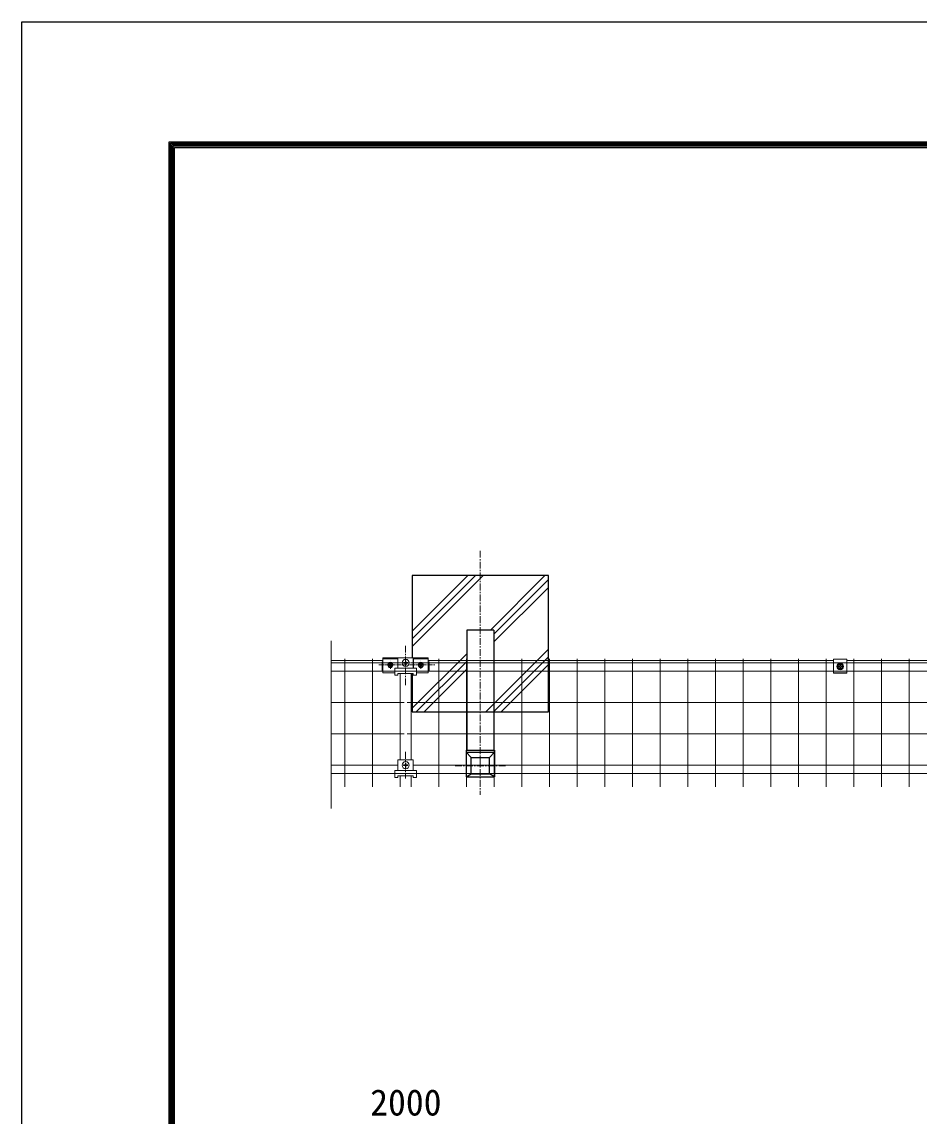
# Model space of a CAD drawing. Units: millimetres, scale not verified. Extents: x -4200 to 4200, y -2970 to 2970.
# Drawn here: x -4200 to -2554, y 964 to 2970 of the extents above; entities that cross this region are included whole.
import ezdxf
from ezdxf.enums import TextEntityAlignment as Align

# ---------------------------------------------------------------- set-up
doc = ezdxf.new("R2010")
doc.units = ezdxf.units.MM
doc.header["$LTSCALE"] = 10
doc.linetypes.add('USER1', pattern=[2, 1.25, -0.25, 0.25, -0.25])
doc.linetypes.add('USER3', pattern=[1.125, 0.75, -0.125, 0.125, -0.125])
for name, color, linetype, lineweight in [('0-1_D-TTL', 7, 'Continuous', 25), ('0-2_D-BMK', 2, 'USER1', 13), ('0-3_D-STR2', 7, 'Continuous', 9), ('0-4_D-STR-DIM', 7, 'Continuous', 13), ('0-8_D-STR3', 3, 'Continuous', 13), ('0-9_D-STR1', 1, 'Continuous', 25), ('0-C_D-DCR-HCH', 7, 'Continuous', 13), ('0-D_D-STR4', 7, 'Continuous', 25), ('0-E_D-STR5', 7, 'Continuous', 9)]:
    doc.layers.add(name, color=color, linetype=linetype, lineweight=lineweight)
doc.styles.add('ＭＳ ゴシック', font='')
doc.styles.get('ＭＳ ゴシック').set_extended_font_data('MS Gothic')

msp = doc.modelspace()

# ---------------------------------------------------------------- linework, layer by layer
at = {"layer": '0-1_D-TTL', "color": 2}
msp.add_lwpolyline([(-4199.68, 2970.23), (4200.32, 2970.23), (4200.32, -2969.77), (-4199.68, -2969.77)], close=True, dxfattribs=at)
at = {"layer": '0-1_D-TTL'}
for points in [[(-3929.68, 2750.23), (3930.32, 2750.23), (3930.32, -2749.77), (-3929.68, -2749.77)], [(-3927.18, 2747.73), (3927.82, 2747.73), (3927.82, -2747.27), (-3927.18, -2747.27)], [(-3924.68, 2745.23), (3925.32, 2745.23), (3925.32, -2744.77), (-3924.68, -2744.77)], [(-3922.18, 2742.73), (3922.82, 2742.73), (3922.82, -2742.27), (-3922.18, -2742.27)], [(-3919.68, 2740.23), (3920.32, 2740.23), (3920.32, -2739.77), (-3919.68, -2739.77)]]:
    msp.add_lwpolyline(points, close=True, dxfattribs=at)
at = {"layer": '0-2_D-BMK'}
for p, q in [((-3358.86, 2000.52), (-3358.86, 1553.15)), ((-3495.87, 1754.17), (-3495.87, 1826.59)), ((-3523.87, 1784.11), (-3523.87, 1799.12)), ((-3467.87, 1784.11), (-3467.87, 1799.12)), ((-3495.8, 1631.97), (-3495.8, 1583.17)), ((-3520.86, 1607.57), (-3509.86, 1607.57)), ((-3481.83, 1607.57), (-3470.86, 1607.57)), ((-3405.19, 1606.65), (-3312.52, 1606.65))]:
    msp.add_line(p, q, dxfattribs=at)
at = {"layer": '0-2_D-BMK', "linetype": 'USER3'}
for p, q in [((-3545.21, 1791.24), (-3442.34, 1791.24)), ((-3520.86, 1795.07), (-3470.86, 1795.07))]:
    msp.add_line(p, q, dxfattribs=at)
at = {"layer": '0-3_D-STR2'}
msp.add_line((-3632.37, 1528.22), (-3632.43, 1835.59), dxfattribs=at)
at = {"layer": '0-8_D-STR3'}
for p, q in [((-3538.87, 1797.25), (-3538.87, 1779.87)), ((-3538.87, 1797.25), (-3537.37, 1797.25)), ((-3537.37, 1804.08), (-3537.37, 1777.16)), ((-3537.37, 1804.08), (-3510.37, 1804.08)), ((-3537.37, 1802.5), (-3510.37, 1802.5)), ((-3526.42, 1795.66), (-3528.97, 1791.24)), ((-3526.42, 1786.83), (-3528.97, 1791.24)), ((-3526.7, 1793.36), (-3525.29, 1791.95)), ((-3526.7, 1789.12), (-3525.29, 1790.54)), ((-3521.33, 1795.66), (-3526.42, 1795.66)), ((-3521.33, 1786.83), (-3526.42, 1786.83)), ((-3526, 1794.07), (-3524.58, 1792.66)), ((-3526, 1788.41), (-3524.58, 1789.83)), ((-3521.75, 1794.07), (-3523.17, 1792.66)), ((-3521.75, 1788.41), (-3523.17, 1789.83)), ((-3521.05, 1793.36), (-3522.46, 1791.95)), ((-3521.05, 1789.12), (-3522.46, 1790.54)), ((-3521.33, 1795.66), (-3518.78, 1791.24)), ((-3521.33, 1786.83), (-3518.78, 1791.24)), ((-3515.87, 1772.77), (-3515.86, 1785.57)), ((-3515.86, 1785.57), (-3475.86, 1785.57)), ((-3510.37, 1804.08), (-3510.37, 1785.57)), ((-3509.86, 1801.5), (-3510.37, 1801.5)), ((-3510.37, 1797.25), (-3509.86, 1797.25)), ((-3509.86, 1785.57), (-3509.86, 1804.57)), ((-3509.86, 1804.57), (-3481.86, 1804.57)), ((-3499.33, 1795.57), (-3497.33, 1795.57)), ((-3499.33, 1794.57), (-3497.33, 1794.57)), ((-3496.33, 1798.57), (-3496.33, 1796.57)), ((-3496.33, 1791.57), (-3496.33, 1793.57)), ((-3495.33, 1798.57), (-3495.33, 1796.57)), ((-3495.33, 1791.57), (-3495.33, 1793.57)), ((-3492.33, 1795.57), (-3494.33, 1795.57)), ((-3492.33, 1794.57), (-3494.33, 1794.57)), ((-3492.3, 1795.57), (-3494.3, 1795.57)), ((-3492.3, 1794.57), (-3494.3, 1794.57)), ((-3481.83, 1785.57), (-3481.83, 1804.57)), ((-3481.37, 1801.5), (-3481.83, 1801.5)), ((-3481.83, 1797.25), (-3481.37, 1797.25)), ((-3481.37, 1804.08), (-3454.37, 1804.08)), ((-3481.37, 1804.08), (-3481.37, 1785.57)), ((-3481.37, 1802.5), (-3454.37, 1802.5)), ((-3470.42, 1795.66), (-3472.97, 1791.24)), ((-3470.42, 1786.83), (-3472.97, 1791.24)), ((-3470.7, 1793.36), (-3469.29, 1791.95)), ((-3470.7, 1789.12), (-3469.29, 1790.54)), ((-3465.33, 1795.66), (-3470.42, 1795.66)), ((-3465.33, 1786.83), (-3470.42, 1786.83)), ((-3470, 1794.07), (-3468.58, 1792.66)), ((-3470, 1788.41), (-3468.58, 1789.83)), ((-3465.75, 1794.07), (-3467.17, 1792.66)), ((-3465.75, 1788.41), (-3467.17, 1789.83)), ((-3465.05, 1793.36), (-3466.46, 1791.95)), ((-3465.05, 1789.12), (-3466.46, 1790.54)), ((-3465.33, 1795.66), (-3462.78, 1791.24)), ((-3465.33, 1786.83), (-3462.78, 1791.24)), ((-3454.37, 1804.08), (-3454.37, 1777.16)), ((-3454.37, 1797.25), (-3452.87, 1797.25)), ((-3452.87, 1779.87), (-3452.87, 1797.25)), ((-2711.38, 1776.02), (-2711.38, 1802.17)), ((-2700.73, 1788.96), (-2702.03, 1788.94)), ((-2702.03, 1788.94), (-2702.03, 1788.15)), ((-2700.73, 1788.13), (-2702.03, 1788.15)), ((-2699.27, 1791.7), (-2699.29, 1790.4)), ((-2699.27, 1785.4), (-2699.29, 1786.69)), ((-2699.27, 1791.7), (-2698.48, 1791.7)), ((-2699.27, 1785.4), (-2698.48, 1785.4)), ((-2698.48, 1791.7), (-2698.46, 1790.4)), ((-2698.48, 1785.4), (-2698.46, 1786.69)), ((-2697.02, 1788.13), (-2695.73, 1788.15)), ((-3538.87, 1783.99), (-3537.37, 1783.99)), ((-3538.87, 1779.87), (-3537.37, 1779.87)), ((-3537.37, 1777.16), (-3515.87, 1777.16)), ((-3515.87, 1772.77), (-3509.87, 1772.77)), ((-3515.86, 1780.07), (-3475.86, 1780.07)), ((-3509.87, 1772.77), (-3509.87, 1775.67)), ((-3509.87, 1775.67), (-3481.87, 1775.67)), ((-3481.87, 1772.77), (-3475.87, 1772.77)), ((-3481.84, 1772.77), (-3481.84, 1775.67)), ((-3475.84, 1777.16), (-3454.37, 1777.16)), ((-3454.37, 1783.99), (-3452.87, 1783.99)), ((-3454.37, 1779.87), (-3452.87, 1779.87)), ((-2686.38, 1776.94), (-2711.38, 1776.94)), ((-2686.38, 1776.02), (-2711.38, 1776.02)), ((-3509.86, 1598.07), (-3509.86, 1617.07)), ((-3509.86, 1617.07), (-3481.86, 1617.07)), ((-3499.33, 1608.07), (-3497.33, 1608.07)), ((-3499.33, 1607.07), (-3497.33, 1607.07)), ((-3496.33, 1611.07), (-3496.33, 1609.07)), ((-3496.33, 1604.07), (-3496.33, 1606.07)), ((-3495.33, 1611.07), (-3495.33, 1609.07)), ((-3495.33, 1604.07), (-3495.33, 1606.07)), ((-3492.33, 1608.07), (-3494.33, 1608.07)), ((-3492.33, 1607.07), (-3494.33, 1607.07)), ((-3481.83, 1598.07), (-3481.83, 1617.07)), ((-3515.87, 1585.27), (-3515.86, 1598.07)), ((-3515.87, 1585.27), (-3509.87, 1585.27)), ((-3515.86, 1598.07), (-3475.86, 1598.07)), ((-3515.86, 1592.57), (-3475.86, 1592.57)), ((-3509.87, 1585.27), (-3509.87, 1588.17)), ((-3509.87, 1588.17), (-3481.87, 1588.17)), ((-3481.87, 1585.27), (-3475.87, 1585.27)), ((-3481.84, 1585.27), (-3481.84, 1588.17))]:
    msp.add_line(p, q, dxfattribs=at)
for points in [[(-3481.84, 1772.77), (-3475.84, 1772.77), (-3475.83, 1785.57)], [(-2686.38, 1776.02), (-2686.38, 1802.17), (-2711.38, 1802.17)], [(-2697.02, 1788.96), (-2695.73, 1788.94), (-2695.73, 1788.15)], [(-3481.84, 1585.27), (-3475.84, 1585.27), (-3475.83, 1598.07)]]:
    msp.add_lwpolyline(points, dxfattribs=at)
msp.add_lwpolyline([(-2698.88, 1782.8), (-2693.9, 1785.67), (-2693.9, 1791.42), (-2698.88, 1794.3), (-2703.86, 1791.42), (-2703.86, 1785.67)], close=True, dxfattribs=at)
for centre, radius in [((-3523.87, 1791.24), 4.41), ((-3495.83, 1795.07), 6.5), ((-3467.87, 1791.24), 4.41), ((-2698.88, 1788.55), 6.25), ((-2698.88, 1788.55), 4.39), ((-3495.83, 1607.57), 6.5)]:
    msp.add_circle(centre, radius, dxfattribs=at)
for centre, radius, start, end in [((-3526.35, 1793.72), 0.5, 44.99953, 224.99952), ((-3526.35, 1788.77), 0.5, 135, 314.99998), ((-3523.87, 1792.49), 3.75, 57.53826, 122.46174), ((-3523.87, 1789.99), 3.75, 237.53826, 302.46174), ((-3526, 1791.24), 1, 314.99999, 45), ((-3523.87, 1793.36), 1, 225.00001, 314.99999), ((-3523.87, 1789.12), 1, 45, 135), ((-3521.75, 1791.24), 1, 135, 225.00001), ((-3521.4, 1793.72), 0.5, 315, 135), ((-3521.4, 1788.77), 0.5, 225.00001, 44.99999), ((-3499.33, 1795.07), 0.5, 89.9981, 269.99809), ((-3497.33, 1796.57), 1, 269.9981, 359.9981), ((-3497.33, 1793.57), 1, 359.99809, 89.9981), ((-3495.83, 1798.57), 0.5, 359.99809, 179.99808), ((-3495.83, 1791.57), 0.5, 179.99811, 359.9981), ((-3494.33, 1796.57), 1, 179.9981, 269.9981), ((-3494.33, 1793.57), 1, 89.9981, 179.9981), ((-3492.33, 1795.07), 0.5, 269.99765, 89.99761), ((-3470.35, 1793.72), 0.5, 44.99953, 224.99952), ((-3470.35, 1788.77), 0.5, 135, 314.99998), ((-3467.87, 1792.49), 3.75, 57.53826, 122.46174), ((-3467.87, 1789.99), 3.75, 237.53826, 302.46174), ((-3470, 1791.24), 1, 314.99999, 45), ((-3467.87, 1793.36), 1, 225.00001, 314.99999), ((-3467.87, 1789.12), 1, 45, 135), ((-3465.75, 1791.24), 1, 135, 225.00001), ((-3465.4, 1793.72), 0.5, 315, 135), ((-3465.4, 1788.77), 0.5, 225.00001, 44.99999), ((-2700.78, 1790.45), 1.49, 270, 0), ((-2700.78, 1786.64), 1.49, 0, 90), ((-2696.97, 1790.45), 1.49, 180, 270), ((-2696.97, 1786.64), 1.49, 90, 180), ((-3499.33, 1607.57), 0.5, 89.9981, 269.99809), ((-3497.33, 1609.07), 1, 269.9981, 359.9981), ((-3497.33, 1606.07), 1, 359.99809, 89.9981), ((-3495.83, 1611.07), 0.5, 359.99809, 179.99808), ((-3494.33, 1609.07), 1, 179.9981, 269.9981), ((-3494.33, 1606.07), 1, 89.9981, 179.9981), ((-3492.33, 1607.57), 0.5, 269.99765, 89.99761), ((-3495.83, 1604.07), 0.5, 179.99811, 359.9981)]:
    msp.add_arc(centre, radius, start, end, dxfattribs=at)
at = {"layer": '0-9_D-STR1'}
for p, q in [((-3383.86, 1855.3), (-3383.86, 1634.84)), ((-3333.86, 1855.3), (-3383.86, 1855.3)), ((-3333.86, 1855.3), (-3333.86, 1634.84)), ((-3385.06, 1634.84), (-3385.06, 1585.96)), ((-3385.06, 1634.84), (-3332.66, 1634.84)), ((-3375.86, 1621.37), (-3385.06, 1631.34)), ((-3385.06, 1631.34), (-3332.66, 1631.34)), ((-3341.86, 1621.37), (-3332.66, 1631.34)), ((-3332.66, 1634.84), (-3332.66, 1585.96)), ((-3375.86, 1591.92), (-3375.86, 1621.37)), ((-3375.86, 1621.37), (-3341.86, 1621.37)), ((-3341.86, 1591.92), (-3341.86, 1621.37)), ((-3385.06, 1585.96), (-3375.86, 1591.92)), ((-3385.06, 1585.96), (-3332.66, 1585.96)), ((-3375.86, 1591.92), (-3341.86, 1591.92)), ((-3332.66, 1585.96), (-3341.86, 1591.92))]:
    msp.add_line(p, q, dxfattribs=at)
at = {"layer": '0-C_D-DCR-HCH'}
for p, q in [((-3483.86, 1853.28), (-3381.84, 1955.3)), ((-3483.86, 1839.14), (-3367.7, 1955.3)), ((-3483.86, 1824.99), (-3353.55, 1955.3)), ((-3340.42, 1855.3), (-3240.42, 1955.3)), ((-3333.86, 1847.71), (-3233.86, 1947.71)), ((-3333.86, 1833.57), (-3233.86, 1933.57)), ((-3333.86, 1833.57), (-3233.86, 1933.57)), ((-3483.86, 1711.86), (-3383.86, 1811.86)), ((-3349, 1705.3), (-3233.86, 1820.43)), ((-3334.85, 1705.3), (-3233.86, 1806.29)), ((-3476.27, 1705.3), (-3383.86, 1797.71)), ((-3320.71, 1705.3), (-3233.86, 1792.15)), ((-3462.13, 1705.3), (-3383.86, 1783.57))]:
    msp.add_line(p, q, dxfattribs=at)
at = {"layer": '0-D_D-STR4'}
msp.add_lwpolyline([(-3483.86, 1775.67), (-3483.86, 1705.3), (-3233.86, 1705.3), (-3233.86, 1955.3), (-3483.86, 1955.3), (-3483.86, 1804.57)], dxfattribs=at)
at = {"layer": '0-E_D-STR5'}
for p, q in [((-3632.43, 1799.3), (-3537.37, 1799.3)), ((-3632.43, 1795.05), (-3509.86, 1795.05)), ((-3607.39, 1802.8), (-3607.39, 1567.87)), ((-3556.62, 1802.8), (-3556.62, 1567.87)), ((-3509.86, 1799.3), (-3510.37, 1799.3)), ((-3481.37, 1799.3), (-3481.83, 1799.3)), ((-3481.83, 1795.05), (-1509.86, 1795.05)), ((-3454.37, 1799.3), (-2711.38, 1799.3)), ((-3435.13, 1802.8), (-3435.13, 1567.87)), ((-3384.36, 1802.8), (-3384.36, 1567.87)), ((-3333.59, 1802.8), (-3333.59, 1567.87)), ((-3282.82, 1802.8), (-3282.82, 1567.87)), ((-3232.05, 1802.8), (-3232.05, 1567.87)), ((-3181.28, 1802.8), (-3181.28, 1567.87)), ((-3130.51, 1802.8), (-3130.51, 1567.87)), ((-3079.75, 1802.8), (-3079.75, 1567.87)), ((-3028.98, 1802.8), (-3028.98, 1567.87)), ((-2978.21, 1802.8), (-2978.21, 1567.87)), ((-2927.44, 1802.8), (-2927.44, 1567.87)), ((-2876.67, 1802.8), (-2876.67, 1567.87)), ((-2825.9, 1802.8), (-2825.9, 1567.87)), ((-2775.13, 1802.8), (-2775.13, 1567.87)), ((-2724.36, 1802.8), (-2724.36, 1567.87)), ((-2686.38, 1799.3), (-2051.38, 1799.3)), ((-2673.59, 1802.8), (-2673.59, 1567.87)), ((-2622.82, 1802.8), (-2622.82, 1567.87)), ((-2572.05, 1802.8), (-2572.05, 1567.87)), ((-3632.43, 1780.05), (-3515.86, 1780.05)), ((-3505.85, 1775.67), (-3505.85, 1617.07)), ((-3485.9, 1775.67), (-3485.9, 1617.07)), ((-3475.83, 1780.05), (-1515.86, 1780.05)), ((-3632.43, 1722.55), (-3498.81, 1722.55)), ((-3492.81, 1722.55), (-1498.81, 1722.55)), ((-3632.43, 1665.05), (-3498.81, 1665.05)), ((-3492.81, 1665.05), (-1498.81, 1665.05)), ((-3632.43, 1607.55), (-3509.86, 1607.55)), ((-3481.83, 1607.55), (-1509.86, 1607.55)), ((-3632.43, 1592.55), (-3515.86, 1592.55)), ((-3505.85, 1588.17), (-3505.85, 1567.87)), ((-3485.9, 1588.17), (-3485.9, 1567.87)), ((-3475.83, 1592.55), (-1515.86, 1592.55))]:
    msp.add_line(p, q, dxfattribs=at)

# ---------------------------------------------------------------- texts
at = {"layer": '0-4_D-STR-DIM', "style": 'ＭＳ ゴシック'}
msp.add_text('2000', height=48.09, dxfattribs=at).set_placement((-3560.86, 950.85), align=Align.BOTTOM_LEFT)

doc.saveas('drawing.dxf')
